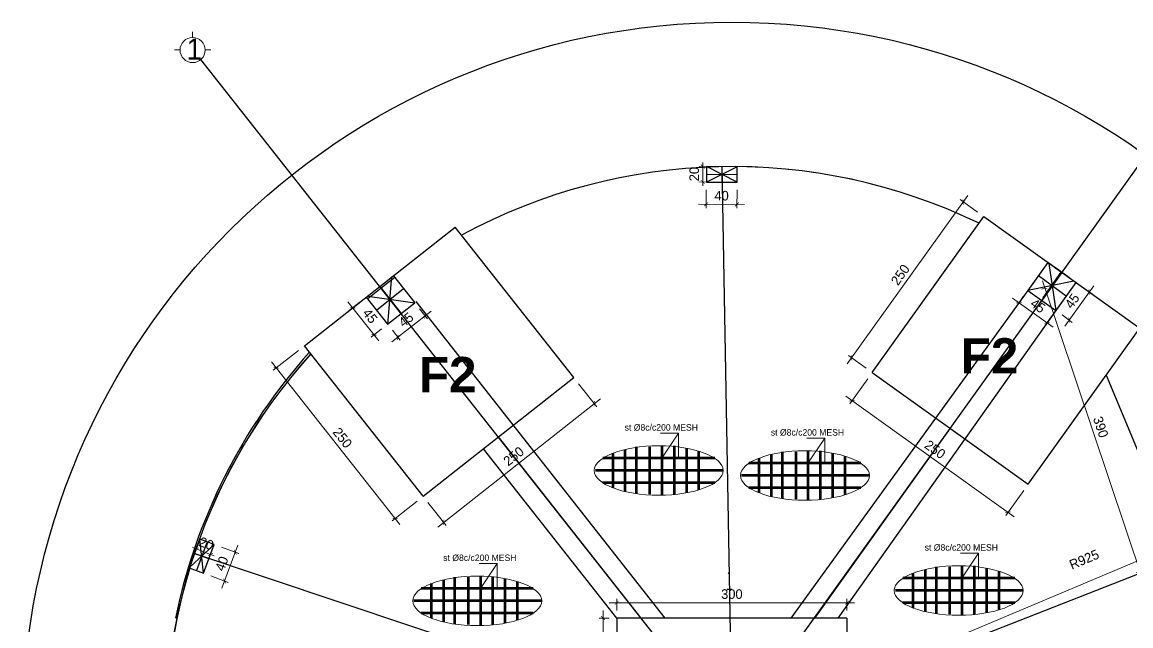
# Model space of a CAD drawing. Header units: inches. Extents: x -291016 to -124071, y 25078 to 137196.
# Drawn here: x -207135 to -205690, y 34756 to 35544 of the extents above; entities that cross this region are included whole.
import ezdxf

# ---------------------------------------------------------------- set-up
doc = ezdxf.new("R2010")
doc.units = ezdxf.units.IN
doc.header["$MEASUREMENT"] = 0
for name, color, linetype, lineweight in [('DOOR', 112, 'Continuous', 20), ('HACTH', 8, 'Continuous', 9), ('text', 7, 'Continuous', 35), ('TOP', 4, 'Continuous', 53)]:
    doc.layers.add(name, color=color, linetype=linetype, lineweight=lineweight)
for name, color, linetype in [('NOTES', 7, 'Continuous'), ('TEX', 4, 'Continuous'), ('WALL', 7, 'Continuous')]:
    doc.layers.add(name, color=color, linetype=linetype)
doc.styles.add('dim', font='')
doc.styles.add('SANSSERIFBOLD', font='sasb____.pfb', dxfattribs={"height": 70})
doc.styles.get('dim').set_extended_font_data('Kabel Bk BT')
doc.dimstyles.new('50PEA1', dxfattribs={"dimscale": 0, "dimtxt": 12.5, "dimasz": 5, "dimexe": 5, "dimexo": 10, "dimgap": 5, "dimtad": 1, "dimdec": 0, "dimdsep": 46, "dimtxsty": 'Standard', "dimblk1": 'ARCHTICK', "dimblk2": 'ARCHTICK', "dimsah": 1, "dimcen": 2.5, "dimdle": 10, "dimclrd": 8, "dimclre": 8, "dimclrt": 7, "dimadec": 0, "dimazin": 0, "dimtfac": 1, "dimtdec": 0, "dimtix": 1, "dimtmove": 2, "dimatfit": 3, "dimldrblk": 'ARCHTICK', "dimfxl": 1, "dimtolj": 1, "dimtzin": 0, "dimlwd": 13, "dimlwe": 13, "dimarcsym": 0})

# ---------------------------------------------------------------- blocks, each defined once
blk = doc.blocks.new('_ArchTick')
at = {"color": 0, "const_width": 0.15}
blk.add_lwpolyline([(-0.5, -0.5), (0.5, 0.5)], dxfattribs=at)
blk = doc.blocks.new('*D378')
at = {"layer": 'Defpoints', "color": 0, "linetype": 'Continuous', "ltscale": 0.2, "transparency": 16777216}
for p in [(-206242.8, 35335.1), (-206202.8, 35334.8), (-206203.1, 35305.9)]:
    blk.add_point(p, dxfattribs=at)
at = {"layer": 'DOOR', "color": 8, "linetype": 'Continuous', "lineweight": 13, "ltscale": 0.2, "transparency": 16777216}
for p, q in [((-206242.9, 35325.1), (-206243.1, 35301.2)), ((-206202.9, 35324.8), (-206203.1, 35300.9))]:
    blk.add_line(p, q, dxfattribs=at)
at = {"layer": 'DOOR', "color": 8, "lineweight": 13, "ltscale": 0.2, "transparency": 16777216}
blk.add_line((-206253.1, 35306.3), (-206193.1, 35305.8), dxfattribs=at)
at = {"layer": 'DOOR', "color": 8, "linetype": 'Continuous', "lineweight": 13, "ltscale": 0.2, "transparency": 16777216, "xscale": 5, "yscale": 5, "zscale": 5}
for p, rotation in [((-206243.1, 35306.2), 179.5496749645594), ((-206203.1, 35305.9), 359.5496749645595)]:
    blk.add_blockref('_ArchTick', p, dxfattribs=dict(at, rotation=rotation))
at = {"layer": 'DOOR', "color": 7, "linetype": 'Continuous', "ltscale": 0.2, "transparency": 16777216, "insert": (-206223, 35317.3), "char_height": 12.5, "attachment_point": 5, "rotation": 359.5497}
blk.add_mtext('\\A1;40', dxfattribs=at)
blk = doc.blocks.new('*D379')
at = {"layer": 'Defpoints', "color": 0, "linetype": 'Continuous', "ltscale": 0.2, "transparency": 16777216}
for p in [(-206202.7, 35355), (-206247.6, 35335.4), (-206202.8, 35335)]:
    blk.add_point(p, dxfattribs=at)
at = {"layer": 'DOOR', "color": 8, "linetype": 'Continuous', "lineweight": 13, "ltscale": 0.2, "transparency": 16777216}
for p, q in [((-206212.7, 35355.1), (-206252.4, 35355.4)), ((-206212.8, 35335.1), (-206252.6, 35335.4))]:
    blk.add_line(p, q, dxfattribs=at)
at = {"layer": 'DOOR', "color": 8, "lineweight": 13, "ltscale": 0.2, "transparency": 16777216}
for p, q in [((-206247.4, 35355.4), (-206247.6, 35335.4)), ((-206247.4, 35355.4), (-206247.4, 35360.4)), ((-206247.6, 35335.4), (-206247.6, 35330.4))]:
    blk.add_line(p, q, dxfattribs=at)
at = {"layer": 'DOOR', "color": 8, "linetype": 'Continuous', "lineweight": 13, "ltscale": 0.2, "transparency": 16777216, "xscale": 5, "yscale": 5, "zscale": 5}
for p, rotation in [((-206247.4, 35355.4), 269.5496749645181), ((-206247.6, 35335.4), 89.54967496451813)]:
    blk.add_blockref('_ArchTick', p, dxfattribs=dict(at, rotation=rotation))
at = {"layer": 'DOOR', "color": 7, "linetype": 'Continuous', "ltscale": 0.2, "transparency": 16777216, "insert": (-206258.7, 35345.5), "char_height": 12.5, "attachment_point": 5, "rotation": 89.5497}
blk.add_mtext('\\A1;20', dxfattribs=at)
blk = doc.blocks.new('*D384')
at = {"layer": 'Defpoints', "color": 0, "linetype": 'Continuous', "ltscale": 0.2, "transparency": 16777216}
for p in [(-206884.1, 34862.5), (-206856.7, 34852.3), (-206898.1, 34825.1)]:
    blk.add_point(p, dxfattribs=at)
at = {"layer": 'DOOR', "color": 8, "linetype": 'Continuous', "lineweight": 13, "ltscale": 0.2, "transparency": 16777216}
for p, q in [((-206874.8, 34859.1), (-206852.1, 34850.6)), ((-206888.7, 34821.6), (-206866, 34813.1))]:
    blk.add_line(p, q, dxfattribs=at)
at = {"layer": 'DOOR', "color": 8, "lineweight": 13, "ltscale": 0.2, "transparency": 16777216}
blk.add_line((-206874.2, 34805.5), (-206853.3, 34861.7), dxfattribs=at)
at = {"layer": 'DOOR', "color": 8, "linetype": 'Continuous', "lineweight": 13, "ltscale": 0.2, "transparency": 16777216, "xscale": 5, "yscale": 5, "zscale": 5}
for p, rotation in [((-206856.7, 34852.3), 69.56496925485324), ((-206870.7, 34814.9), 249.5649692548533)]:
    blk.add_blockref('_ArchTick', p, dxfattribs=dict(at, rotation=rotation))
at = {"layer": 'DOOR', "color": 7, "linetype": 'Continuous', "ltscale": 0.2, "transparency": 16777216, "insert": (-206874.3, 34837.5), "char_height": 12.5, "attachment_point": 5, "rotation": 69.565}
blk.add_mtext('\\A1;40', dxfattribs=at)
blk = doc.blocks.new('*D385')
at = {"layer": 'Defpoints', "color": 0, "linetype": 'Continuous', "ltscale": 0.2, "transparency": 16777216}
for p in [(-206903.1, 34869.6), (-206907.9, 34856.7), (-206884.1, 34862.5)]:
    blk.add_point(p, dxfattribs=at)
at = {"layer": 'DOOR', "color": 8, "lineweight": 13, "ltscale": 0.2, "transparency": 16777216}
for p, q in [((-206907.9, 34856.7), (-206912.6, 34858.4)), ((-206889, 34849.6), (-206907.9, 34856.7)), ((-206889, 34849.6), (-206884.3, 34847.8))]:
    blk.add_line(p, q, dxfattribs=at)
at = {"layer": 'DOOR', "color": 8, "linetype": 'Continuous', "lineweight": 13, "ltscale": 0.2, "transparency": 16777216}
for p, q in [((-206906.6, 34860.2), (-206909.7, 34852)), ((-206887.6, 34853.2), (-206890.7, 34844.9))]:
    blk.add_line(p, q, dxfattribs=at)
at = {"layer": 'DOOR', "color": 8, "linetype": 'Continuous', "lineweight": 13, "ltscale": 0.2, "transparency": 16777216, "xscale": 5, "yscale": 5, "zscale": 5}
for p, rotation in [((-206907.9, 34856.7), 339.5649692549043), ((-206889, 34849.6), 159.5649692549042)]:
    blk.add_blockref('_ArchTick', p, dxfattribs=dict(at, rotation=rotation))
at = {"layer": 'DOOR', "color": 7, "linetype": 'Continuous', "ltscale": 0.2, "transparency": 16777216, "insert": (-206894.5, 34863.7), "char_height": 12.5, "attachment_point": 5, "rotation": 339.565}
blk.add_mtext('\\A1;20', dxfattribs=at)
blk = doc.blocks.new('*D388')
at = {"layer": 'Defpoints', "color": 0, "linetype": 'Continuous', "ltscale": 0.2, "transparency": 16777216}
for p in [(-205357, 34977.5), (-206209.5, 34618.6)]:
    blk.add_point(p, dxfattribs=at)
at = {"layer": 'DOOR', "color": 8, "lineweight": 13, "ltscale": 0.2, "transparency": 16777216}
blk.add_line((-206218.7, 34614.7), (-205347.8, 34981.4), dxfattribs=at)
at = {"layer": 'DOOR', "color": 8, "linetype": 'Continuous', "lineweight": 13, "ltscale": 0.2, "transparency": 16777216, "xscale": 5, "yscale": 5, "zscale": 5, "rotation": 22.83008525945149}
blk.add_blockref('_ArchTick', (-205357, 34977.5), dxfattribs=at)
at = {"layer": 'DOOR', "color": 7, "linetype": 'Continuous', "ltscale": 0.2, "transparency": 16777216, "insert": (-205750.5, 34843), "char_height": 12.5, "attachment_point": 5, "rotation": 22.8301}
blk.add_mtext('\\A1;R925', dxfattribs=at)
blk = doc.blocks.new('*D399')
at = {"layer": 'Defpoints', "color": 0, "linetype": 'Continuous', "ltscale": 0.2, "transparency": 16777216}
for p in [(-205801.4, 35196.9), (-205791.8, 35200.1), (-205633.9, 34842.1)]:
    blk.add_point(p, dxfattribs=at)
at = {"layer": 'DOOR', "color": 8, "linetype": 'Continuous', "lineweight": 13, "ltscale": 0.2, "transparency": 16777216}
for p, q in [((-205801.3, 35197), (-205806.1, 35195.3)), ((-205643.4, 34838.9), (-205682.4, 34825.8))]:
    blk.add_line(p, q, dxfattribs=at)
at = {"layer": 'DOOR', "color": 8, "lineweight": 13, "ltscale": 0.2, "transparency": 16777216}
blk.add_line((-205674.5, 34817.9), (-205804.6, 35206.4), dxfattribs=at)
at = {"layer": 'DOOR', "color": 8, "linetype": 'Continuous', "lineweight": 13, "ltscale": 0.2, "transparency": 16777216, "xscale": 5, "yscale": 5, "zscale": 5}
for p, rotation in [((-205801.4, 35196.9), 108.5152456209802), ((-205677.7, 34827.4), 288.5152456209802)]:
    blk.add_blockref('_ArchTick', p, dxfattribs=dict(at, rotation=rotation))
at = {"layer": 'DOOR', "color": 7, "linetype": 'Continuous', "ltscale": 0.2, "transparency": 16777216, "insert": (-205728.9, 35015.7), "char_height": 12.5, "attachment_point": 5, "rotation": 288.5152}
blk.add_mtext('\\A1;390', dxfattribs=at)
blk = doc.blocks.new('*D607')
at = {"color": 8, "lineweight": 13, "transparency": 16777216}
for p, q in [((-205843.7, 35183.6), (-205790.8, 35145.8)), ((-205829.9, 35185.7), (-205838.4, 35173.7)), ((-205793.3, 35159.5), (-205801.9, 35147.5))]:
    blk.add_line(p, q, dxfattribs=at)
at = {"layer": 'Defpoints', "color": 0, "transparency": 16777216}
for p in [(-205824.1, 35193.8), (-205787.5, 35167.6), (-205798.9, 35151.6)]:
    blk.add_point(p, dxfattribs=at)
at = {"color": 8, "lineweight": 13, "transparency": 16777216, "xscale": 5, "yscale": 5, "zscale": 5}
for p, rotation in [((-205835.5, 35177.8), 144.3876412149687), ((-205798.9, 35151.6), 324.3876412149687)]:
    blk.add_blockref('_ArchTick', p, dxfattribs=dict(at, rotation=rotation))
at = {"color": 7, "transparency": 16777216, "insert": (-205810.7, 35173.8), "char_height": 12.5, "attachment_point": 5, "rotation": 324.3876}
blk.add_mtext('\\A1;45', dxfattribs=at)
blk = doc.blocks.new('*D608')
at = {"color": 8, "lineweight": 13, "transparency": 16777216}
for p, q in [((-205775.8, 35147), (-205738, 35199.8)), ((-205753.1, 35198.4), (-205739.8, 35188.8)), ((-205779.3, 35161.8), (-205766, 35152.2))]:
    blk.add_line(p, q, dxfattribs=at)
at = {"layer": 'Defpoints', "color": 0, "transparency": 16777216}
for p in [(-205761.3, 35204.2), (-205743.8, 35191.7), (-205787.5, 35167.6)]:
    blk.add_point(p, dxfattribs=at)
at = {"color": 8, "lineweight": 13, "transparency": 16777216, "xscale": 5, "yscale": 5, "zscale": 5}
for p, rotation in [((-205743.8, 35191.7), 54.40472641644845), ((-205770, 35155.1), 234.4047264164485)]:
    blk.add_blockref('_ArchTick', p, dxfattribs=dict(at, rotation=rotation))
at = {"color": 7, "transparency": 16777216, "insert": (-205766.1, 35180), "char_height": 12.5, "attachment_point": 5, "rotation": 54.4047}
blk.add_mtext('\\A1;45', dxfattribs=at)
blk = doc.blocks.new('*D609')
at = {"color": 8, "lineweight": 13, "transparency": 16777216}
for p, q in [((-206616.8, 35169.8), (-206606.4, 35156.7)), ((-206652.7, 35126.6), (-206601.7, 35166.8)), ((-206652.1, 35142), (-206641.8, 35128.9))]:
    blk.add_line(p, q, dxfattribs=at)
at = {"layer": 'Defpoints', "color": 0, "transparency": 16777216}
for p in [(-206622.9, 35177.7), (-206609.5, 35160.6), (-206658.3, 35149.8)]:
    blk.add_point(p, dxfattribs=at)
at = {"color": 8, "lineweight": 13, "transparency": 16777216, "xscale": 5, "yscale": 5, "zscale": 5}
for p, rotation in [((-206609.5, 35160.6), 38.23468098425691), ((-206644.9, 35132.8), 218.2346809842569)]:
    blk.add_blockref('_ArchTick', p, dxfattribs=dict(at, rotation=rotation))
at = {"color": 7, "transparency": 16777216, "insert": (-206634.2, 35155.6), "char_height": 12.5, "attachment_point": 5, "rotation": 38.2347}
blk.add_mtext('\\A1;45', dxfattribs=at)
blk = doc.blocks.new('*D610')
at = {"color": 8, "lineweight": 13, "transparency": 16777216}
for p, q in [((-206669.8, 35128), (-206710, 35179.1)), ((-206694, 35179), (-206707.8, 35168.1)), ((-206666.1, 35143.6), (-206679.9, 35132.8))]:
    blk.add_line(p, q, dxfattribs=at)
at = {"layer": 'Defpoints', "color": 0, "transparency": 16777216}
for p in [(-206686.1, 35185.2), (-206703.8, 35171.2), (-206658.3, 35149.8)]:
    blk.add_point(p, dxfattribs=at)
at = {"color": 8, "lineweight": 13, "transparency": 16777216, "xscale": 5, "yscale": 5, "zscale": 5}
for p, rotation in [((-206703.8, 35171.2), 128.234680984255), ((-206676, 35135.9), 308.2346809842551)]:
    blk.add_blockref('_ArchTick', p, dxfattribs=dict(at, rotation=rotation))
at = {"color": 7, "transparency": 16777216, "insert": (-206681.1, 35160.5), "char_height": 12.5, "attachment_point": 5, "rotation": 308.2347}
blk.add_mtext('\\A1;45', dxfattribs=at)
blk = doc.blocks.new('*D615')
at = {"color": 8, "lineweight": 13, "transparency": 16777216}
for p, q in [((-206369.6, 34786.5), (-206049.6, 34786.5)), ((-206359.6, 34776.6), (-206359.6, 34791.5)), ((-206059.6, 34776.6), (-206059.6, 34791.5))]:
    blk.add_line(p, q, dxfattribs=at)
at = {"layer": 'Defpoints', "color": 0, "transparency": 16777216}
for p in [(-206059.6, 34786.5), (-206359.6, 34766.6), (-206059.6, 34766.6)]:
    blk.add_point(p, dxfattribs=at)
at = {"color": 8, "lineweight": 13, "transparency": 16777216, "xscale": 5, "yscale": 5, "zscale": 5, "rotation": 180}
blk.add_blockref('_ArchTick', (-206359.6, 34786.5), dxfattribs=at)
at = {"color": 8, "lineweight": 13, "transparency": 16777216, "xscale": 5, "yscale": 5, "zscale": 5}
blk.add_blockref('_ArchTick', (-206059.6, 34786.5), dxfattribs=at)
at = {"color": 7, "transparency": 16777216, "insert": (-206209.6, 34797.8), "char_height": 12.5, "attachment_point": 5}
blk.add_mtext('\\A1;300', dxfattribs=at)
blk = doc.blocks.new('*D616')
at = {"color": 8, "lineweight": 13, "transparency": 16777216}
for p, q in [((-206369.6, 34766.6), (-206382.5, 34766.6)), ((-206377.5, 34776.6), (-206377.5, 34456.6)), ((-206369.6, 34466.6), (-206382.5, 34466.6))]:
    blk.add_line(p, q, dxfattribs=at)
at = {"layer": 'Defpoints', "color": 0, "transparency": 16777216}
for p in [(-206359.6, 34766.6), (-206377.5, 34466.6), (-206359.6, 34466.6)]:
    blk.add_point(p, dxfattribs=at)
at = {"color": 8, "lineweight": 13, "transparency": 16777216, "xscale": 5, "yscale": 5, "zscale": 5}
for p, rotation in [((-206377.5, 34766.6), 90), ((-206377.5, 34466.6), 270)]:
    blk.add_blockref('_ArchTick', p, dxfattribs=dict(at, rotation=rotation))
at = {"color": 7, "transparency": 16777216, "insert": (-206388.8, 34616.6), "char_height": 12.5, "attachment_point": 5, "rotation": 90}
blk.add_mtext('\\A1;300', dxfattribs=at)
blk = doc.blocks.new('*D617')
at = {"color": 8, "lineweight": 13, "transparency": 16777216}
for p, q in [((-206774.5, 35115.6), (-206807.3, 35089.7)), ((-206809.5, 35100.7), (-206642.4, 34888.6)), ((-206619.8, 34919.2), (-206652.5, 34893.4))]:
    blk.add_line(p, q, dxfattribs=at)
at = {"layer": 'Defpoints', "color": 0, "transparency": 16777216}
for p in [(-206766.6, 35121.7), (-206611.9, 34925.4), (-206648.6, 34896.5)]:
    blk.add_point(p, dxfattribs=at)
at = {"color": 8, "lineweight": 13, "transparency": 16777216, "xscale": 5, "yscale": 5, "zscale": 5}
for p, rotation in [((-206803.3, 35092.8), 128.2346809842488), ((-206648.6, 34896.5), 308.2346809842488)]:
    blk.add_blockref('_ArchTick', p, dxfattribs=dict(at, rotation=rotation))
at = {"color": 7, "transparency": 16777216, "insert": (-206717.1, 35001.6), "char_height": 12.5, "attachment_point": 5, "rotation": 308.2347}
blk.add_mtext('\\A1;250', dxfattribs=at)
blk = doc.blocks.new('*D618')
at = {"color": 8, "lineweight": 13, "transparency": 16777216}
for p, q in [((-206409.4, 35072.2), (-206385.7, 35042.2)), ((-206593, 34885.2), (-206381, 35052.3)), ((-206605.7, 34917.5), (-206582.1, 34887.5))]:
    blk.add_line(p, q, dxfattribs=at)
at = {"layer": 'Defpoints', "color": 0, "transparency": 16777216}
for p in [(-206415.6, 35080.1), (-206388.8, 35046.1), (-206611.9, 34925.4)]:
    blk.add_point(p, dxfattribs=at)
at = {"color": 8, "lineweight": 13, "transparency": 16777216, "xscale": 5, "yscale": 5, "zscale": 5}
for p, rotation in [((-206388.8, 35046.1), 38.23468098425381), ((-206585.2, 34891.4), 218.2346809842539)]:
    blk.add_blockref('_ArchTick', p, dxfattribs=dict(at, rotation=rotation))
at = {"color": 7, "transparency": 16777216, "insert": (-206494, 34977.6), "char_height": 12.5, "attachment_point": 5, "rotation": 38.2347}
blk.add_mtext('\\A1;250', dxfattribs=at)
blk = doc.blocks.new('*D619')
at = {"color": 8, "lineweight": 13, "transparency": 16777216}
for p, q in [((-205902.3, 35317.5), (-206059.5, 35097.9)), ((-205889.3, 35295.9), (-205912.2, 35312.3)), ((-206034.8, 35092.6), (-206057.7, 35109))]:
    blk.add_line(p, q, dxfattribs=at)
at = {"layer": 'Defpoints', "color": 0, "transparency": 16777216}
for p in [(-205881.2, 35290), (-206053.7, 35106.1), (-206026.7, 35086.8)]:
    blk.add_point(p, dxfattribs=at)
at = {"color": 8, "lineweight": 13, "transparency": 16777216, "xscale": 5, "yscale": 5, "zscale": 5}
for p, rotation in [((-205908.1, 35309.3), 54.40472641643626), ((-206053.7, 35106.1), 234.4047264164363)]:
    blk.add_blockref('_ArchTick', p, dxfattribs=dict(at, rotation=rotation))
at = {"color": 7, "transparency": 16777216, "insert": (-205990.1, 35214.2), "char_height": 12.5, "attachment_point": 5, "rotation": 54.4047}
blk.add_mtext('\\A1;250', dxfattribs=at)
blk = doc.blocks.new('*D620')
at = {"color": 8, "lineweight": 13, "transparency": 16777216}
for p, q in [((-206032.5, 35078.6), (-206055.9, 35046)), ((-206061.1, 35055.9), (-205841.6, 34898.7)), ((-205829.2, 34933.1), (-205852.6, 34900.5))]:
    blk.add_line(p, q, dxfattribs=at)
at = {"layer": 'Defpoints', "color": 0, "transparency": 16777216}
for p in [(-206026.7, 35086.8), (-205823.4, 34941.2), (-205849.7, 34904.5)]:
    blk.add_point(p, dxfattribs=at)
at = {"color": 8, "lineweight": 13, "transparency": 16777216, "xscale": 5, "yscale": 5, "zscale": 5}
for p, rotation in [((-206053, 35050.1), 144.4047264164339), ((-205849.7, 34904.5), 324.404726416434)]:
    blk.add_blockref('_ArchTick', p, dxfattribs=dict(at, rotation=rotation))
at = {"color": 7, "transparency": 16777216, "insert": (-205944.8, 34986.4), "char_height": 12.5, "attachment_point": 5, "rotation": 324.4047}
blk.add_mtext('\\A1;250', dxfattribs=at)

msp = doc.modelspace()

# ---------------------------------------------------------------- linework, layer by layer
at = {"color": 1}
for p, q in [((-206208.4048, 34618.175), (-205572.8635, 35506.0444)), ((-206210.7416, 34618.1651), (-206901.549, 35494.9322)), ((-206202.8402, 35335.0454), (-206242.6817, 35355.3591)), ((-206202.683, 35355.0448), (-206242.8409, 35335.1129)), ((-206242.7608, 35345.2981), (-206202.7616, 35345.0451)), ((-206222.6824, 35355.202), (-206209.4823, 34618.5451)), ((-206202.8402, 35335.0454), (-206202.683, 35355.0448)), ((-205796.5223, 35229.0668), (-205787.4614, 35167.612)), ((-206653.0416, 35211.8363), (-206658.2865, 35149.8297)), ((-205810.1043, 35213.279), (-205773.8156, 35186.6636)), ((-205803.8294, 35183.9726), (-205780.2628, 35217.4208)), ((-206672.7624, 35168.2025), (-206637.7435, 35196.4682)), ((-205764.0033, 35205.7748), (-205824.0531, 35193.8045)), ((-206683.8825, 35186.364), (-206622.9398, 35177.6794)), ((-206893.569, 34866.0586), (-206907.4773, 34828.5544)), ((-206898.1066, 34825.0629), (-206903.1135, 34869.6148)), ((-206916.848, 34832.0458), (-206884.1408, 34862.5457)), ((-206910.0964, 34850.8734), (-206211.4363, 34617.2563)), ((-206898.1066, 34825.0629), (-206884.1408, 34862.5457)), ((-206214.314, 34824.6757), (-206213.2548, 34826.1554))]:
    msp.add_line(p, q, dxfattribs=at)
for p, q in [((-206202.683, 35355.0448), (-206242.6817, 35355.3591)), ((-206222.6824, 35355.202), (-206222.8415, 35334.9557)), ((-205721.8245, 35083.1857), (-205520.6598, 34600.308)), ((-206891.1237, 34843.8043), (-206910.0964, 34850.8734)), ((-205624.6047, 34845.6943), (-206209.5209, 34616.6158)), ((-206916.848, 34832.0458), (-206898.1066, 34825.0629))]:
    msp.add_line(p, q)
at = {"color": 3}
for p, q in [((-206026.7114, 35086.7619), (-205881.1974, 35290.0491)), ((-205881.1974, 35290.0491), (-205677.9102, 35144.5351)), ((-206766.6482, 35121.7408), (-206570.2776, 35276.4618)), ((-206415.5566, 35080.0912), (-206570.2776, 35276.4618)), ((-205797.8458, 35230.3938), (-205824.0531, 35193.8045)), ((-206650.7887, 35213.025), (-206622.9398, 35177.6794)), ((-205779.5538, 35217.2921), (-205805.7572, 35180.7082)), ((-206668.462, 35199.1001), (-206640.6131, 35163.7546)), ((-205761.2619, 35204.1904), (-205787.4614, 35167.612)), ((-206686.1354, 35185.1753), (-206658.2865, 35149.8297)), ((-205824.0531, 35193.8045), (-206132.8733, 34766.6459)), ((-205824.0531, 35193.8045), (-205787.4614, 35167.612)), ((-206658.2865, 35149.8297), (-206622.9398, 35177.6794)), ((-206296.6386, 34766.6459), (-206621.017, 35179.1944)), ((-205787.4614, 35167.612), (-206071.3839, 34766.6459)), ((-205823.4242, 34941.248), (-205677.9102, 35144.5351)), ((-206611.9272, 34925.3702), (-206766.6482, 35121.7408)), ((-206026.7114, 35086.7619), (-205823.4242, 34941.248)), ((-206611.9272, 34925.3702), (-206415.5566, 35080.0912)), ((-205925.0678, 35014.0049), (-206102.1286, 34766.6459)), ((-206327.7964, 34766.6459), (-206513.7828, 35002.6984)), ((-206359.6109, 34766.6294), (-206533.4199, 34987.2263)), ((-206059.6109, 34766.6459), (-206359.6109, 34766.6459)), ((-206359.6109, 34766.6459), (-206359.6109, 34466.6459)), ((-206059.6109, 34766.6459), (-206059.6109, 34466.6459))]:
    msp.add_line(p, q, dxfattribs=at)
at = {"color": 1}
for points in [[(-206202.683, 35355.0448), (-206242.6817, 35355.3591), (-206242.8409, 35335.1129), (-206202.8421, 35334.7985)], [(-206898.1066, 34825.0629), (-206884.1408, 34862.5457), (-206903.1135, 34869.6148), (-206917.0793, 34832.132)]]:
    msp.add_lwpolyline(points, close=True, dxfattribs=at)
msp.add_circle((-206209.5209, 34618.6064), 925)
at = {"color": 3}
for centre, radius, start, end in [((-206209.5136, 34616.5571), 738.7662, 64.1492527, 118.4909054), ((-206209.5127, 34616.5213), 738.798, 52.6643101, 56.1547214), ((-206209.5127, 34616.5213), 738.798, 126.4854337, 129.9758448), ((-206209.5127, 34616.5213), 738.798, 137.9715266, 188.1893222), ((-206199.0948, 34615.4602), 748.961, 161.6802478, 197.6007767)]:
    msp.add_arc(centre, radius, start, end, dxfattribs=at)
at = {"color": 1}
msp.add_arc((-206209.5209, 34616.6158), 738.7034, 137.9768857, 188.1953346, dxfattribs=at)
msp.add_arc((-206209.5209, 34618.6064), 740, 138.0564373, 168.4890146)
for points in [[(-206215.6188, 34804.3118), (-206215.1903, 34804.2781), (-206214.7471, 34804.2395), (-206214.2903, 34804.1962)], [(-206214.2903, 34804.1962), (-206212.6999, 34804.2544), (-206211.1097, 34804.2827), (-206209.5209, 34804.2806)]]:
    msp.add_open_spline(points, degree=3)
at = {"layer": 'DOOR', "color": 2, "linetype": 'Continuous', "ltscale": 0.2}
for centre, radius, start, end in [((-206209.051, 34619.7705), 735.5578, 64.0740801, 91.061863), ((-206210.352, 34620.7039), 734.6015, 90.961764, 118.5860937), ((-206209.051, 34619.7705), 735.5578, 54.3421964, 56.0443165), ((-206213.5406, 34618.6432), 734.2485, 137.8859339, 161.5617236), ((-206209.5209, 34616.6158), 738.7034, 161.5111588, 188.1953346)]:
    msp.add_arc(centre, radius, start, end, dxfattribs=at)
at = {"layer": 'HACTH', "linetype": 'Continuous', "lineweight": 0}
for p, q in [((-206279.1616, 35007.7884), (-206300.9132, 34975)), ((-206088.6616, 35001.2884), (-206110.4132, 34968.5)), ((-205888.1616, 34851.2884), (-205909.9132, 34818.5)), ((-206515.6616, 34837.7884), (-206537.4132, 34805))]:
    msp.add_line(p, q, dxfattribs=at)
at = {"layer": 'HACTH', "linetype": 'Continuous', "lineweight": 0, "flags": 128}
for points in [[(-206279.1616, 34975), (-206279.1616, 35007.7884), (-206302.6159, 35007.7884)], [(-206088.6616, 34968.5), (-206088.6616, 35001.2884), (-206112.1159, 35001.2884)], [(-205888.1616, 34818.5), (-205888.1616, 34851.2884), (-205911.6159, 34851.2884)], [(-206515.6616, 34805), (-206515.6616, 34837.7884), (-206539.1159, 34837.7884)]]:
    msp.add_lwpolyline(points, dxfattribs=at)
at = {"layer": 'TOP'}
for p, q in [((-206364.9132, 34981.5696), (-206364.9132, 34936.4304)), ((-206348.9132, 34986.4709), (-206348.9132, 34931.5291)), ((-206334.447, 34989.7551), (-206334.447, 34928.81)), ((-206316.9132, 34989.7551), (-206316.9132, 34928.2449)), ((-206300.9132, 34991), (-206300.9132, 34927)), ((-206284.9132, 34991), (-206284.9132, 34927.6784)), ((-206268.9132, 34988.1373), (-206268.9132, 34929.8627)), ((-206252.9132, 34984.3269), (-206252.9132, 34933.6731)), ((-206158.4132, 34979.9709), (-206158.4132, 34925.0291)), ((-206143.947, 34983.2551), (-206143.947, 34922.31)), ((-206126.4132, 34983.2551), (-206126.4132, 34921.7449)), ((-206110.4132, 34984.5), (-206110.4132, 34920.5)), ((-206094.4132, 34984.5), (-206094.4132, 34921.1784)), ((-206078.4132, 34981.6373), (-206078.4132, 34923.3627)), ((-206231.9808, 34975), (-206377.8456, 34975)), ((-206041.4808, 34968.5), (-206187.3456, 34968.5)), ((-206174.4132, 34975.0696), (-206174.4132, 34929.9304)), ((-206062.4132, 34977.8269), (-206062.4132, 34927.1731)), ((-206220.9132, 34959), (-206387.4814, 34959)), ((-206030.4132, 34952.5), (-206196.9814, 34952.5)), ((-206231.9808, 34943), (-206377.8456, 34943)), ((-206041.4808, 34936.5), (-206187.3456, 34936.5)), ((-206537.4132, 34821), (-206537.4132, 34757)), ((-206521.4132, 34821), (-206521.4132, 34757.6784)), ((-205973.9132, 34825.0696), (-205973.9132, 34779.9304)), ((-205957.9132, 34829.9709), (-205957.9132, 34775.0291)), ((-205943.447, 34833.2551), (-205943.447, 34772.31)), ((-205925.9132, 34833.2551), (-205925.9132, 34771.7449)), ((-205909.9132, 34834.5), (-205909.9132, 34770.5)), ((-205893.9132, 34834.5), (-205893.9132, 34771.1784)), ((-205877.9132, 34831.6373), (-205877.9132, 34773.3627)), ((-205861.9132, 34827.8269), (-205861.9132, 34777.1731)), ((-206601.4132, 34811.5696), (-206601.4132, 34766.4304)), ((-206585.4132, 34816.4709), (-206585.4132, 34761.5291)), ((-206570.947, 34819.7551), (-206570.947, 34758.81)), ((-206553.4132, 34819.7551), (-206553.4132, 34758.2449)), ((-206505.4132, 34818.1373), (-206505.4132, 34759.8627)), ((-206489.4132, 34814.3269), (-206489.4132, 34763.6731)), ((-205840.9808, 34818.5), (-205986.8456, 34818.5)), ((-206468.4808, 34805), (-206614.3456, 34805)), ((-205829.9132, 34802.5), (-205996.4814, 34802.5)), ((-206457.4132, 34789), (-206623.9814, 34789)), ((-205840.9808, 34786.5), (-205986.8456, 34786.5)), ((-206468.4808, 34773), (-206614.3456, 34773))]:
    msp.add_line(p, q, dxfattribs=at)
at = {"layer": 'WALL', "color": 0, "lineweight": 13}
for p, q in [((-206912.3875, 35530.9862), (-206912.3875, 35523.636)), ((-206928.7851, 35507.3865), (-206936.1353, 35507.3865)), ((-206895.99, 35507.3865), (-206888.6398, 35507.3865))]:
    msp.add_line(p, q, dxfattribs=at)
msp.add_circle((-206912.3875, 35507.2378), 16.3982, dxfattribs=at)
msp.add_circle((-206912.3875, 35507.2378), 16.3982, dxfattribs=at)
at = {"layer": 'WALL', "lineweight": 18}
for centre in [(-206304.9132, 34959), (-206114.4132, 34952.5), (-206541.4132, 34789), (-205913.9132, 34802.5)]:
    msp.add_ellipse(centre, major_axis=(84, 0), ratio=0.383917036, start_param=-1.570796327, end_param=4.71238898, dxfattribs=at)

# ---------------------------------------------------------------- texts
at = {"layer": 'NOTES', "color": 0, "insert": (-206920.3522, 35522.2849), "char_height": 27.5, "attachment_point": 1}
msp.add_mtext('1', dxfattribs=at)
at = {"layer": 'TEX', "style": 'dim'}
for p in [(-206349.3162, 35011.02), (-206158.8162, 35004.52), (-206585.8162, 34841.02), (-205958.3162, 34854.52)]:
    msp.add_text('st %%C8c/c200 MESH', height=8.4, dxfattribs=at).set_placement(p)
at = {"layer": 'text', "color": 0, "style": 'SANSSERIFBOLD'}
for p in [(-205911.3266, 35085.5154), (-206617.4393, 35061.0407)]:
    msp.add_text('F2', height=46, dxfattribs=at).set_placement(p)

# ---------------------------------------------------------------- dimensions: what is measured, and where the dimension line sits
at = {"color": 3}
for p1, p2, distance, picture, middle in [((-205881.1974, 35290.0491), (-206026.7114, 35086.7619), -33.1445, '*D619', (-205990.0537, 35214.2456)), ((-205787.4692, 35167.6011), (-205761.2689, 35204.2037), -21.4624, '*D608', (-205766.0649, 35179.9582)), ((-206658.2865, 35149.8297), (-206686.1354, 35185.1753), 22.5436, '*D610', (-206681.0818, 35160.513)), ((-205824.0531, 35193.8045), (-205787.4692, 35167.6011), -19.7112, '*D607', (-205810.6881, 35173.824)), ((-206658.2865, 35149.8297), (-206622.9398, 35177.6794), -21.6807, '*D609', (-206634.1577, 35155.5614)), ((-206766.6482, 35121.7408), (-206611.9272, 34925.3702), -46.7115, '*D617', (-206717.1421, 35001.6089)), ((-206026.7114, 35086.7619), (-205823.4242, 34941.248), -45.137, '*D620', (-205944.7919, 34986.4498)), ((-206611.9272, 34925.3702), (-206415.5566, 35080.0912), -43.2177, '*D618', (-206493.9576, 34977.6206)), ((-206359.6109, 34766.6294), (-206059.6109, 34766.6294), 19.8707, '*D615', (-206209.6109, 34797.7501)), ((-206359.6109, 34766.6294), (-206359.6109, 34466.6459), -17.8891, '*D616', (-206388.75, 34616.6377))]:
    dim = msp.add_aligned_dim(p1=p1, p2=p2, distance=distance, dimstyle='50PEA1', override={"dimscale": 1}, dxfattribs=at)
    dim.commit()
    dim.dimension.update_dxf_attribs({"geometry": picture, "text_midpoint": middle})
at = {"layer": 'DOOR', "color": 2, "linetype": 'Continuous', "ltscale": 0.2}
for p1, p2, distance, picture, middle in [((-206202.683, 35355.0448), (-206202.8402, 35335.0454), -44.7131, '*D379', (-206258.723, 35345.4849)), ((-206242.8409, 35335.1129), (-206202.8421, 35334.7985), -28.8775, '*D378', (-206222.98, 35317.3288)), ((-206884.1408, 34862.5457), (-206903.1135, 34869.6148), 13.821, '*D385', (-206894.5248, 34863.6711)), ((-206898.1066, 34825.0629), (-206884.1408, 34862.5457), -29.2352, '*D384', (-206874.2703, 34837.5249))]:
    dim = msp.add_aligned_dim(p1=p1, p2=p2, distance=distance, dimstyle='50PEA1', override={"dimscale": 1}, dxfattribs=at)
    dim.commit()
    dim.dimension.update_dxf_attribs({"geometry": picture, "text_midpoint": middle})
dim = msp.add_linear_dim(base=(-205801.4077, 35196.924), p1=(-205633.9198, 34842.0572), p2=(-205791.8399, 35200.1281), angle=288.5152456, dimstyle='50PEA1', override={"dimscale": 1}, dxfattribs=at)
dim.commit()
dim.dimension.update_dxf_attribs({"geometry": '*D399', "text_midpoint": (-205728.8663, 35015.739)})
dim = msp.add_radius_dim(center=(-206209.5209, 34618.6064), mpoint=(-205356.9858, 34977.506), dimstyle='50PEA1', override={"dimscale": 1}, dxfattribs=at)
dim.commit()
dim.dimension.update_dxf_attribs({"geometry": '*D388', "text_midpoint": (-205750.5, 34843), "dimtype": 132})

doc.saveas('drawing.dxf')
